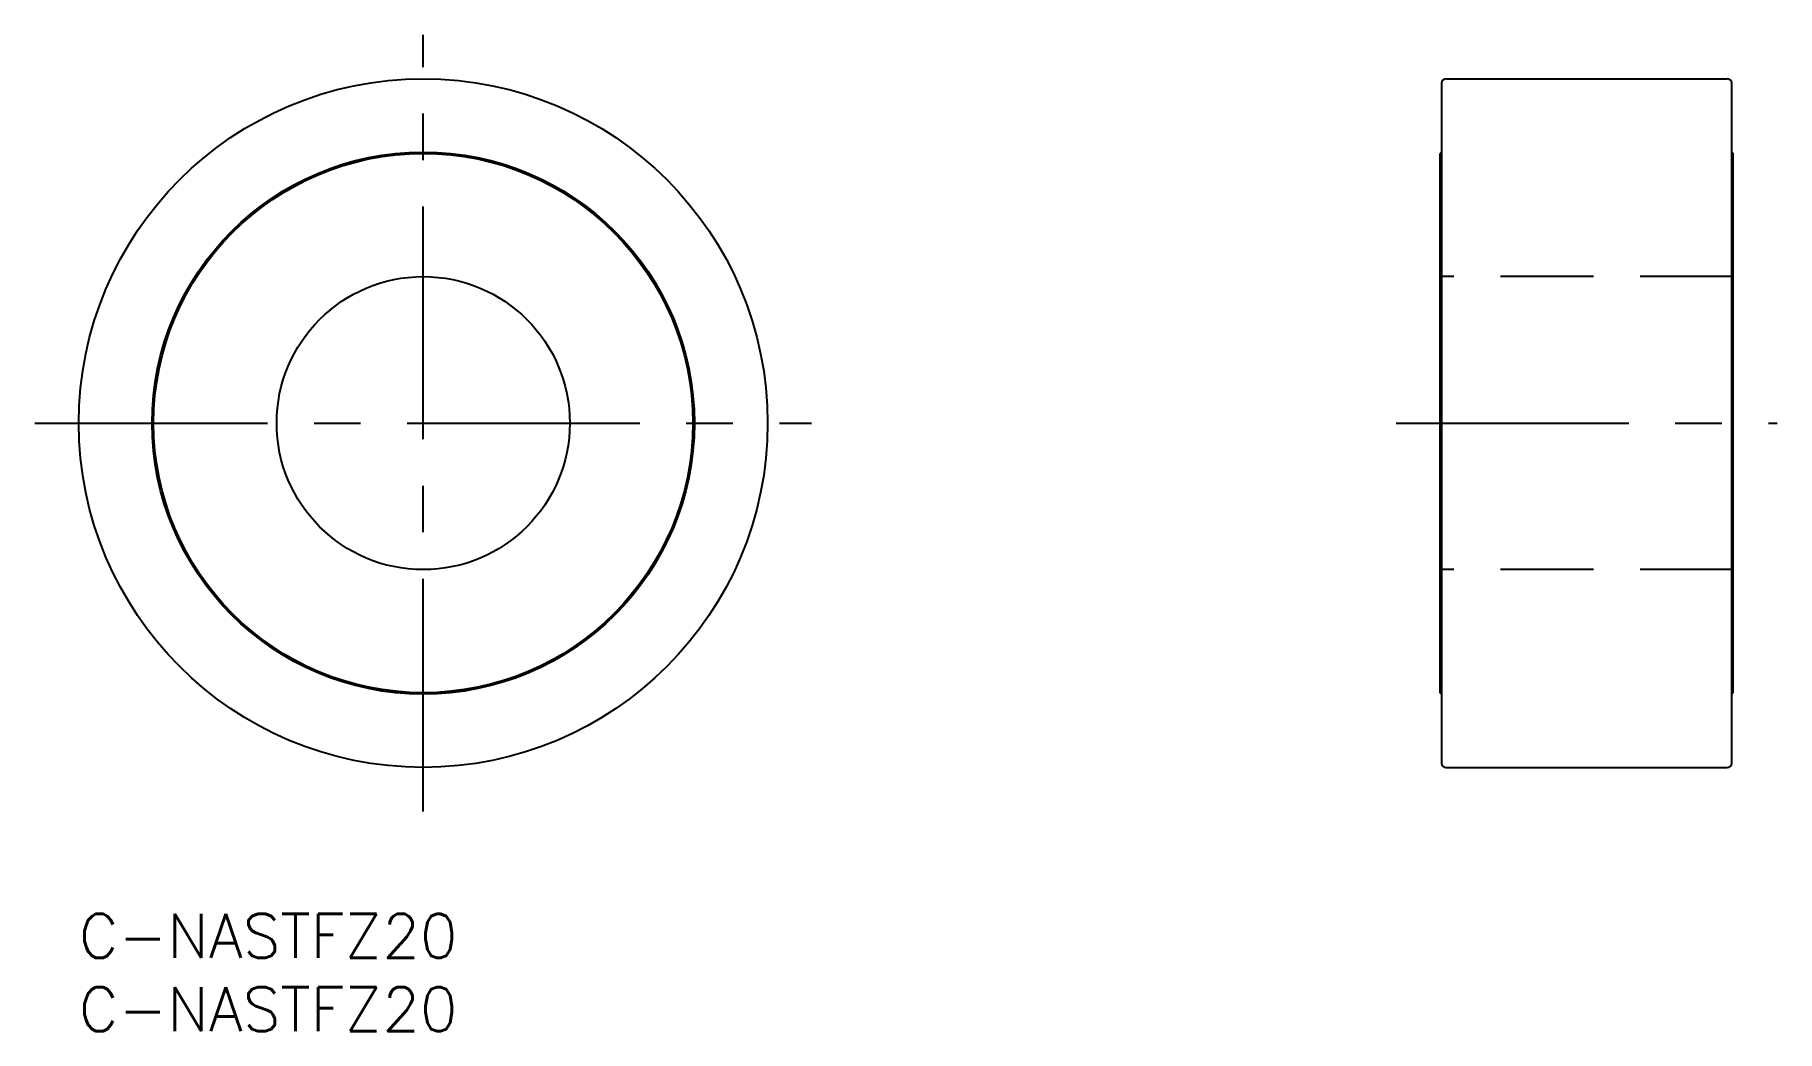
# Model space of a CAD drawing. Extents: x -3 to 116, y -8 to 60.
import ezdxf

# ---------------------------------------------------------------- set-up
doc = ezdxf.new("R2010")
doc.units = 0
doc.header["$LTSCALE"] = 0.5
doc.linetypes.add('CENTER', pattern=[50.8, 31.75, -6.35, 6.35, -6.35])
doc.linetypes.add('DASHED', pattern=[19.05, 12.7, -6.35])
for name, color, linetype in [('MSM_CENTER', 1, 'CENTER'), ('MSM_CONTINUOUS', 7, 'CONTINUOUS'), ('MSM_DASHED', 4, 'DASHED'), ('MSM_PART_NUMBER', 7, 'CONTINUOUS')]:
    doc.layers.add(name, color=color, linetype=linetype)
doc.styles.get("Standard").update_dxf_attribs({"font": 'txt.shx', "height": 3, "bigfont": 'bigfont.shx'})

# ---------------------------------------------------------------- blocks, each defined once
blk = doc.blocks.new('*U13')
at = {"layer": 'MSM_PART_NUMBER'}
blk.add_text('C-NASTFZ20', height=3, dxfattribs=at).set_placement((0, -3))
blk = doc.blocks.new('*U14')
at = {"layer": 'MSM_PART_NUMBER'}
blk.add_text('C-NASTFZ20', height=3, dxfattribs=at).set_placement((0, -8))

msp = doc.modelspace()

# ---------------------------------------------------------------- linework, layer by layer
at = {"layer": 'MSM_CENTER'}
for p, q in [((23.5, 7), (23.5, 60)), ((-3, 33.5), (50, 33.5)), ((89.88, 33.5), (115.88, 33.5))]:
    msp.add_line(p, q, dxfattribs=at)
at = {"layer": 'MSM_CONTINUOUS'}
for p, q in [((92.98, 56.7), (92.98, 10.3)), ((93.28, 57), (112.48, 57)), ((112.78, 10.3), (112.78, 56.7)), ((92.98, 52), (92.88, 51.9)), ((92.88, 15.1), (92.88, 51.9)), ((112.78, 52), (112.88, 51.9)), ((112.88, 15.1), (112.88, 51.9)), ((92.98, 15), (92.88, 15.1)), ((112.78, 15), (112.88, 15.1)), ((93.28, 10), (112.48, 10))]:
    msp.add_line(p, q, dxfattribs=at)
for radius in [23.5, 18.5, 18.4, 10]:
    msp.add_circle((23.5, 33.5), radius, dxfattribs=at)
for centre, start, end in [((93.28, 56.7), 90, 180), ((112.48, 56.7), 0, 90), ((93.28, 10.3), 180, 270), ((112.48, 10.3), 270, 0)]:
    msp.add_arc(centre, 0.3, start, end, dxfattribs=at)
at = {"layer": 'MSM_DASHED'}
for p, q in [((112.88, 43.5), (92.88, 43.5)), ((112.88, 23.5), (92.88, 23.5))]:
    msp.add_line(p, q, dxfattribs=at)

# ---------------------------------------------------------------- block references
at = {"layer": 'MSM_CONTINUOUS'}
for name in ['*U13', '*U14']:
    msp.add_blockref(name, (0, 0), dxfattribs=at)

doc.saveas('drawing.dxf')
